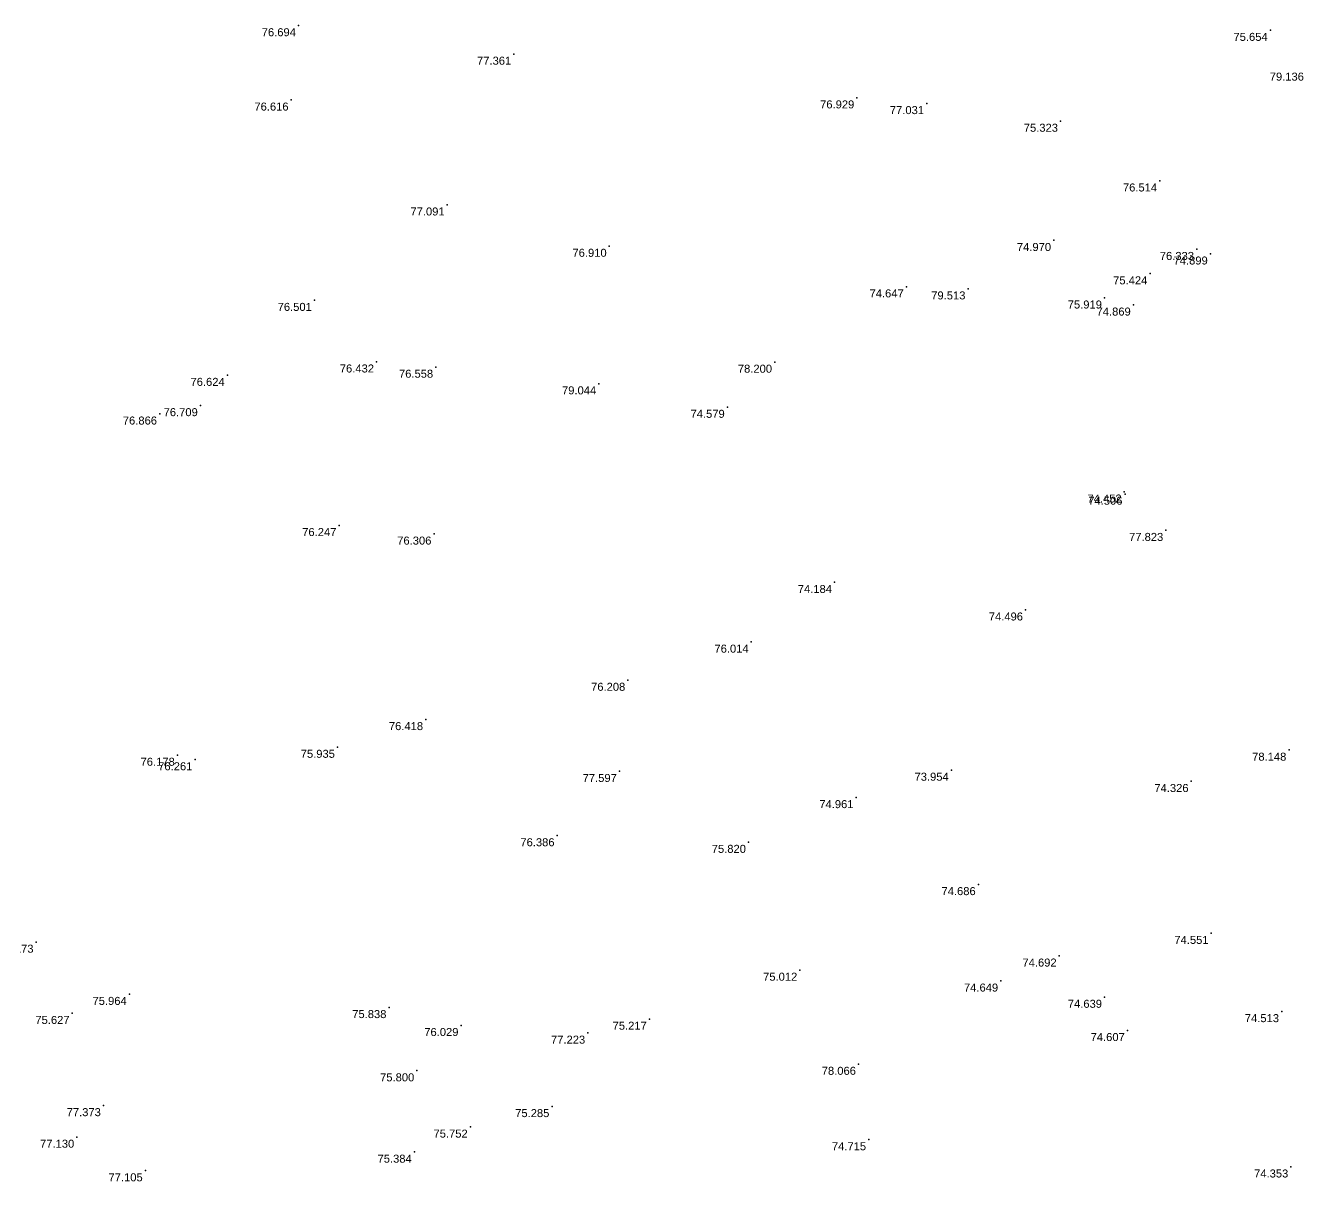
# Model space of a CAD drawing. Header units: millimetres. Extents: x 706139 to 707011, y 753722 to 954403.
# Drawn here: x 706322.05 to 706369.96, y 954069.44 to 954112.77 of the extents above; entities that cross this region are included whole.
import ezdxf
from ezdxf.enums import TextEntityAlignment as Align

# ---------------------------------------------------------------- set-up
doc = ezdxf.new("R2010")
doc.units = ezdxf.units.MM
doc.linetypes.add('SOLID_LINE', pattern=[0])
doc.layers.add('Height', color=7, linetype='Continuous')
doc.styles.get("Standard").update_dxf_attribs({"font": 'arial.ttf'})

msp = doc.modelspace()

# ---------------------------------------------------------------- linework, layer by layer
at = {"color": 0, "linetype": 'SOLID_LINE'}
for p in [(706332.2828, 954112.7712, 76.6942), (706332.2828, 954112.7712, 76.6942), (706332.2828, 954112.7712, 76.6942), (706368.7167, 954112.5973, 75.654), (706368.7167, 954112.5973, 75.654), (706368.7167, 954112.5973, 75.654), (706340.3552, 954111.7046, 77.3612), (706340.3552, 954111.7046, 77.3612), (706340.3552, 954111.7046, 77.3612), (706332.0068, 954109.984, 76.6162), (706332.0068, 954109.984, 76.6162), (706332.0068, 954109.984, 76.6162), (706353.2174, 954110.0662, 76.929), (706353.2174, 954110.0662, 76.929), (706353.2174, 954110.0662, 76.929), (706355.8325, 954109.853, 77.0307), (706355.8325, 954109.853, 77.0307), (706355.8325, 954109.853, 77.0307), (706360.8546, 954109.1911, 75.3234), (706360.8546, 954109.1911, 75.3234), (706360.8546, 954109.1911, 75.3234), (706364.5717, 954106.9516, 76.5141), (706364.5717, 954106.9516, 76.5141), (706364.5717, 954106.9516, 76.5141), (706337.8583, 954106.0528, 77.0906), (706337.8583, 954106.0528, 77.0906), (706337.8583, 954106.0528, 77.0906), (706360.5959, 954104.7209, 74.9704), (706360.5959, 954104.7209, 74.9704), (706360.5959, 954104.7209, 74.9704), (706343.9327, 954104.5041, 76.9103), (706343.9327, 954104.5041, 76.9103), (706343.9327, 954104.5041, 76.9103), (706365.955, 954104.386, 76.3326), (706365.955, 954104.386, 76.3326), (706365.955, 954104.386, 76.3326), (706366.4704, 954104.2147, 74.8991), (706366.4704, 954104.2147, 74.8991), (706366.4704, 954104.2147, 74.8991), (706364.2049, 954103.4721, 75.4238), (706364.2049, 954103.4721, 75.4238), (706364.2049, 954103.4721, 75.4238), (706355.072, 954102.9825, 74.6472), (706355.072, 954102.9825, 74.6472), (706355.072, 954102.9825, 74.6472), (706357.3845, 954102.9064, 79.5126), (706357.3845, 954102.9064, 79.5126), (706357.3845, 954102.9064, 79.5126), (706332.8793, 954102.4762, 76.501), (706332.8793, 954102.4762, 76.501), (706332.8793, 954102.4762, 76.501), (706362.5022, 954102.5656, 75.9194), (706362.5022, 954102.5656, 75.9194), (706362.5022, 954102.5656, 75.9194), (706363.5834, 954102.301, 74.8686), (706363.5834, 954102.301, 74.8686), (706363.5834, 954102.301, 74.8686), (706335.2101, 954100.1671, 76.432), (706335.2101, 954100.1671, 76.432), (706335.2101, 954100.1671, 76.432), (706337.4285, 954099.9712, 76.5578), (706337.4285, 954099.9712, 76.5578), (706337.4285, 954099.9712, 76.5578), (706350.1341, 954100.1589, 78.1997), (706350.1341, 954100.1589, 78.1997), (706350.1341, 954100.1589, 78.1997), (706329.6131, 954099.6656, 76.6235), (706329.6131, 954099.6656, 76.6235), (706329.6131, 954099.6656, 76.6235), (706343.5413, 954099.3473, 79.0442), (706343.5413, 954099.3473, 79.0442), (706343.5413, 954099.3473, 79.0442), (706328.6041, 954098.5297, 76.7091), (706328.6041, 954098.5297, 76.7091), (706328.6041, 954098.5297, 76.7091), (706348.36, 954098.4687, 74.579), (706348.36, 954098.4687, 74.579), (706348.36, 954098.4687, 74.579), (706327.075, 954098.2159, 76.8658), (706327.075, 954098.2159, 76.8658), (706327.075, 954098.2159, 76.8658), (706363.2416, 954095.293, 74.452), (706363.2416, 954095.293, 74.452), (706363.2416, 954095.293, 74.452), (706363.2721, 954095.2113, 74.5059), (706363.2721, 954095.2113, 74.5059), (706363.2721, 954095.2113, 74.5059), (706333.8005, 954094.0363, 76.2474), (706333.8005, 954094.0363, 76.2474), (706333.8005, 954094.0363, 76.2474), (706337.3626, 954093.7164, 76.3056), (706337.3626, 954093.7164, 76.3056), (706337.3626, 954093.7164, 76.3056), (706364.8016, 954093.8537, 77.8232), (706364.8016, 954093.8537, 77.8232), (706364.8016, 954093.8537, 77.8232), (706352.3815, 954091.9024, 74.1842), (706352.3815, 954091.9024, 74.1842), (706352.3815, 954091.9024, 74.1842), (706359.543, 954090.8708, 74.4956), (706359.543, 954090.8708, 74.4956), (706359.543, 954090.8708, 74.4956), (706349.2562, 954089.6659, 76.0145), (706349.2562, 954089.6659, 76.0145), (706349.2562, 954089.6659, 76.0145), (706344.6311, 954088.2364, 76.2076), (706344.6311, 954088.2364, 76.2076), (706344.6311, 954088.2364, 76.2076), (706337.0505, 954086.7626, 76.4176), (706337.0505, 954086.7626, 76.4176), (706337.0505, 954086.7626, 76.4176), (706327.7396, 954085.4261, 76.178), (706327.7396, 954085.4261, 76.178), (706327.7396, 954085.4261, 76.178), (706333.7444, 954085.7245, 75.9349), (706333.7444, 954085.7245, 75.9349), (706333.7444, 954085.7245, 75.9349), (706369.4166, 954085.6166, 78.1484), (706369.4166, 954085.6166, 78.1484), (706369.4166, 954085.6166, 78.1484), (706328.4003, 954085.2567, 76.2615), (706328.4003, 954085.2567, 76.2615), (706328.4003, 954085.2567, 76.2615), (706344.3146, 954084.8179, 77.5974), (706344.3146, 954084.8179, 77.5974), (706344.3146, 954084.8179, 77.5974), (706356.7585, 954084.8648, 73.9536), (706356.7585, 954084.8648, 73.9536), (706356.7585, 954084.8648, 73.9536), (706365.7503, 954084.4425, 74.3263), (706365.7503, 954084.4425, 74.3263), (706365.7503, 954084.4425, 74.3263), (706353.1887, 954083.8375, 74.9608), (706353.1887, 954083.8375, 74.9608), (706353.1887, 954083.8375, 74.9608), (706341.9797, 954082.4086, 76.3863), (706341.9797, 954082.4086, 76.3863), (706341.9797, 954082.4086, 76.3863), (706349.1554, 954082.1616, 75.8197), (706349.1554, 954082.1616, 75.8197), (706349.1554, 954082.1616, 75.8197), (706357.7696, 954080.5766, 74.6862), (706357.7696, 954080.5766, 74.6862), (706357.7696, 954080.5766, 74.6862), (706366.5006, 954078.7489, 74.5509), (706366.5006, 954078.7489, 74.5509), (706366.5006, 954078.7489, 74.5509), (706322.4451, 954078.4191, 76.1727), (706322.4451, 954078.4191, 76.1727), (706322.4451, 954078.4191, 76.1727), (706360.8041, 954077.8988, 74.6916), (706360.8041, 954077.8988, 74.6916), (706360.8041, 954077.8988, 74.6916), (706351.0808, 954077.3683, 75.0123), (706351.0808, 954077.3683, 75.0123), (706351.0808, 954077.3683, 75.0123), (706358.6112, 954076.9616, 74.6494), (706358.6112, 954076.9616, 74.6494), (706358.6112, 954076.9616, 74.6494), (706325.9393, 954076.462, 75.9643), (706325.9393, 954076.462, 75.9643), (706325.9393, 954076.462, 75.9643), (706362.5051, 954076.3543, 74.6391), (706362.5051, 954076.3543, 74.6391), (706362.5051, 954076.3543, 74.6391), (706335.6761, 954075.9676, 75.8382), (706335.6761, 954075.9676, 75.8382), (706335.6761, 954075.9676, 75.8382), (706369.1421, 954075.8156, 74.5135), (706369.1421, 954075.8156, 74.5135), (706369.1421, 954075.8156, 74.5135), (706323.7954, 954075.7479, 75.6272), (706323.7954, 954075.7479, 75.6272), (706323.7954, 954075.7479, 75.6272), (706345.4376, 954075.5325, 75.2173), (706345.4376, 954075.5325, 75.2173), (706345.4376, 954075.5325, 75.2173), (706338.3765, 954075.2959, 76.0295), (706338.3765, 954075.2959, 76.0295), (706338.3765, 954075.2959, 76.0295), (706343.1286, 954075.0093, 77.2231), (706343.1286, 954075.0093, 77.2231), (706343.1286, 954075.0093, 77.2231), (706363.36, 954075.107, 74.6068), (706363.36, 954075.107, 74.6068), (706363.36, 954075.107, 74.6068), (706336.7202, 954073.5975, 75.8001), (706336.7202, 954073.5975, 75.8001), (706336.7202, 954073.5975, 75.8001), (706353.2798, 954073.8415, 78.0657), (706353.2798, 954073.8415, 78.0657), (706353.2798, 954073.8415, 78.0657), (706324.9687, 954072.2912, 77.3729), (706324.9687, 954072.2912, 77.3729), (706324.9687, 954072.2912, 77.3729), (706341.7858, 954072.2563, 75.2847), (706341.7858, 954072.2563, 75.2847), (706341.7858, 954072.2563, 75.2847), (706338.7231, 954071.487, 75.7517), (706338.7231, 954071.487, 75.7517), (706338.7231, 954071.487, 75.7517), (706323.9718, 954071.1087, 77.1299), (706323.9718, 954071.1087, 77.1299), (706323.9718, 954071.1087, 77.1299), (706353.6603, 954071.0137, 74.7152), (706353.6603, 954071.0137, 74.7152), (706353.6603, 954071.0137, 74.7152), (706336.6251, 954070.5485, 75.3838), (706336.6251, 954070.5485, 75.3838), (706336.6251, 954070.5485, 75.3838), (706326.5381, 954069.849, 77.1047), (706326.5381, 954069.849, 77.1047), (706326.5381, 954069.849, 77.1047), (706369.4893, 954069.9923, 74.3527), (706369.4893, 954069.9923, 74.3527), (706369.4893, 954069.9923, 74.3527)]:
    msp.add_point(p, dxfattribs=at)

# ---------------------------------------------------------------- texts
at = {"layer": 'Height', "color": 4, "linetype": 'SOLID_LINE'}
for s, p in [('76.694', (706332.1828, 954112.6712, 76.6942)), ('76.694', (706332.1828, 954112.6712, 76.6942)), ('76.694', (706332.1828, 954112.6712, 76.6942)), ('75.654', (706368.6167, 954112.4973, 75.654)), ('75.654', (706368.6167, 954112.4973, 75.654)), ('75.654', (706368.6167, 954112.4973, 75.654)), ('77.361', (706340.2552, 954111.6046, 77.3612)), ('77.361', (706340.2552, 954111.6046, 77.3612)), ('77.361', (706340.2552, 954111.6046, 77.3612)), ('79.136', (706369.9763, 954111.0073, 79.1359)), ('79.136', (706369.9763, 954111.0073, 79.1359)), ('79.136', (706369.9763, 954111.0073, 79.1359)), ('76.616', (706331.9068, 954109.884, 76.6162)), ('76.616', (706331.9068, 954109.884, 76.6162)), ('76.616', (706331.9068, 954109.884, 76.6162)), ('76.929', (706353.1174, 954109.9662, 76.929)), ('76.929', (706353.1174, 954109.9662, 76.929)), ('76.929', (706353.1174, 954109.9662, 76.929)), ('77.031', (706355.7325, 954109.753, 77.0307)), ('77.031', (706355.7325, 954109.753, 77.0307)), ('77.031', (706355.7325, 954109.753, 77.0307)), ('75.323', (706360.7546, 954109.0911, 75.3234)), ('75.323', (706360.7546, 954109.0911, 75.3234)), ('75.323', (706360.7546, 954109.0911, 75.3234)), ('76.514', (706364.4717, 954106.8516, 76.5141)), ('76.514', (706364.4717, 954106.8516, 76.5141)), ('76.514', (706364.4717, 954106.8516, 76.5141)), ('77.091', (706337.7583, 954105.9528, 77.0906)), ('77.091', (706337.7583, 954105.9528, 77.0906)), ('77.091', (706337.7583, 954105.9528, 77.0906)), ('74.970', (706360.4959, 954104.6209, 74.9704)), ('74.970', (706360.4959, 954104.6209, 74.9704)), ('74.970', (706360.4959, 954104.6209, 74.9704)), ('76.910', (706343.8327, 954104.4041, 76.9103)), ('76.910', (706343.8327, 954104.4041, 76.9103)), ('76.910', (706343.8327, 954104.4041, 76.9103)), ('76.333', (706365.855, 954104.286, 76.3326)), ('76.333', (706365.855, 954104.286, 76.3326)), ('76.333', (706365.855, 954104.286, 76.3326)), ('74.899', (706366.3704, 954104.1147, 74.8991)), ('74.899', (706366.3704, 954104.1147, 74.8991)), ('74.899', (706366.3704, 954104.1147, 74.8991)), ('75.424', (706364.1049, 954103.3721, 75.4238)), ('75.424', (706364.1049, 954103.3721, 75.4238)), ('75.424', (706364.1049, 954103.3721, 75.4238)), ('74.647', (706354.972, 954102.8825, 74.6472)), ('74.647', (706354.972, 954102.8825, 74.6472)), ('74.647', (706354.972, 954102.8825, 74.6472)), ('79.513', (706357.2845, 954102.8064, 79.5126)), ('79.513', (706357.2845, 954102.8064, 79.5126)), ('79.513', (706357.2845, 954102.8064, 79.5126)), ('76.501', (706332.7793, 954102.3762, 76.501)), ('76.501', (706332.7793, 954102.3762, 76.501)), ('76.501', (706332.7793, 954102.3762, 76.501)), ('75.919', (706362.4022, 954102.4656, 75.9194)), ('75.919', (706362.4022, 954102.4656, 75.9194)), ('75.919', (706362.4022, 954102.4656, 75.9194)), ('74.869', (706363.4834, 954102.201, 74.8686)), ('74.869', (706363.4834, 954102.201, 74.8686)), ('74.869', (706363.4834, 954102.201, 74.8686)), ('76.432', (706335.1101, 954100.0671, 76.432)), ('76.432', (706335.1101, 954100.0671, 76.432)), ('76.432', (706335.1101, 954100.0671, 76.432)), ('76.558', (706337.3285, 954099.8712, 76.5578)), ('76.558', (706337.3285, 954099.8712, 76.5578)), ('76.558', (706337.3285, 954099.8712, 76.5578)), ('78.200', (706350.0341, 954100.0589, 78.1997)), ('78.200', (706350.0341, 954100.0589, 78.1997)), ('78.200', (706350.0341, 954100.0589, 78.1997)), ('76.624', (706329.5131, 954099.5656, 76.6235)), ('76.624', (706329.5131, 954099.5656, 76.6235)), ('76.624', (706329.5131, 954099.5656, 76.6235)), ('79.044', (706343.4413, 954099.2473, 79.0442)), ('79.044', (706343.4413, 954099.2473, 79.0442)), ('79.044', (706343.4413, 954099.2473, 79.0442)), ('76.709', (706328.5041, 954098.4297, 76.7091)), ('76.709', (706328.5041, 954098.4297, 76.7091)), ('76.709', (706328.5041, 954098.4297, 76.7091)), ('74.579', (706348.26, 954098.3687, 74.579)), ('74.579', (706348.26, 954098.3687, 74.579)), ('74.579', (706348.26, 954098.3687, 74.579)), ('76.866', (706326.975, 954098.1159, 76.8658)), ('76.866', (706326.975, 954098.1159, 76.8658)), ('76.866', (706326.975, 954098.1159, 76.8658)), ('74.452', (706363.1416, 954095.193, 74.452)), ('74.452', (706363.1416, 954095.193, 74.452)), ('74.452', (706363.1416, 954095.193, 74.452)), ('74.506', (706363.1721, 954095.1113, 74.5059)), ('74.506', (706363.1721, 954095.1113, 74.5059)), ('74.506', (706363.1721, 954095.1113, 74.5059)), ('76.247', (706333.7005, 954093.9363, 76.2474)), ('76.247', (706333.7005, 954093.9363, 76.2474)), ('76.247', (706333.7005, 954093.9363, 76.2474)), ('76.306', (706337.2626, 954093.6164, 76.3056)), ('76.306', (706337.2626, 954093.6164, 76.3056)), ('76.306', (706337.2626, 954093.6164, 76.3056)), ('77.823', (706364.7016, 954093.7537, 77.8232)), ('77.823', (706364.7016, 954093.7537, 77.8232)), ('77.823', (706364.7016, 954093.7537, 77.8232)), ('74.184', (706352.2815, 954091.8024, 74.1842)), ('74.184', (706352.2815, 954091.8024, 74.1842)), ('74.184', (706352.2815, 954091.8024, 74.1842)), ('74.496', (706359.443, 954090.7708, 74.4956)), ('74.496', (706359.443, 954090.7708, 74.4956)), ('74.496', (706359.443, 954090.7708, 74.4956)), ('76.014', (706349.1562, 954089.5659, 76.0145)), ('76.014', (706349.1562, 954089.5659, 76.0145)), ('76.014', (706349.1562, 954089.5659, 76.0145)), ('76.208', (706344.5311, 954088.1364, 76.2076)), ('76.208', (706344.5311, 954088.1364, 76.2076)), ('76.208', (706344.5311, 954088.1364, 76.2076)), ('76.418', (706336.9505, 954086.6626, 76.4176)), ('76.418', (706336.9505, 954086.6626, 76.4176)), ('76.418', (706336.9505, 954086.6626, 76.4176)), ('75.935', (706333.6444, 954085.6245, 75.9349)), ('75.935', (706333.6444, 954085.6245, 75.9349)), ('75.935', (706333.6444, 954085.6245, 75.9349)), ('78.148', (706369.3166, 954085.5166, 78.1484)), ('78.148', (706369.3166, 954085.5166, 78.1484)), ('78.148', (706369.3166, 954085.5166, 78.1484)), ('76.178', (706327.6396, 954085.3261, 76.178)), ('76.178', (706327.6396, 954085.3261, 76.178)), ('76.178', (706327.6396, 954085.3261, 76.178)), ('76.261', (706328.3003, 954085.1567, 76.2615)), ('76.261', (706328.3003, 954085.1567, 76.2615)), ('76.261', (706328.3003, 954085.1567, 76.2615)), ('77.597', (706344.2146, 954084.7179, 77.5974)), ('77.597', (706344.2146, 954084.7179, 77.5974)), ('77.597', (706344.2146, 954084.7179, 77.5974)), ('73.954', (706356.6585, 954084.7648, 73.9536)), ('73.954', (706356.6585, 954084.7648, 73.9536)), ('73.954', (706356.6585, 954084.7648, 73.9536)), ('74.326', (706365.6503, 954084.3425, 74.3263)), ('74.326', (706365.6503, 954084.3425, 74.3263)), ('74.326', (706365.6503, 954084.3425, 74.3263)), ('74.961', (706353.0887, 954083.7375, 74.9608)), ('74.961', (706353.0887, 954083.7375, 74.9608)), ('74.961', (706353.0887, 954083.7375, 74.9608)), ('76.386', (706341.8797, 954082.3086, 76.3863)), ('76.386', (706341.8797, 954082.3086, 76.3863)), ('76.386', (706341.8797, 954082.3086, 76.3863)), ('75.820', (706349.0554, 954082.0616, 75.8197)), ('75.820', (706349.0554, 954082.0616, 75.8197)), ('75.820', (706349.0554, 954082.0616, 75.8197)), ('74.686', (706357.6696, 954080.4766, 74.6862)), ('74.686', (706357.6696, 954080.4766, 74.6862)), ('74.686', (706357.6696, 954080.4766, 74.6862)), ('76.173', (706322.3451, 954078.3191, 76.1727)), ('76.173', (706322.3451, 954078.3191, 76.1727)), ('76.173', (706322.3451, 954078.3191, 76.1727)), ('74.551', (706366.4006, 954078.6489, 74.5509)), ('74.551', (706366.4006, 954078.6489, 74.5509)), ('74.551', (706366.4006, 954078.6489, 74.5509)), ('74.692', (706360.7041, 954077.7988, 74.6916)), ('74.692', (706360.7041, 954077.7988, 74.6916)), ('74.692', (706360.7041, 954077.7988, 74.6916)), ('75.012', (706350.9808, 954077.2683, 75.0123)), ('75.012', (706350.9808, 954077.2683, 75.0123)), ('75.012', (706350.9808, 954077.2683, 75.0123)), ('74.649', (706358.5112, 954076.8616, 74.6494)), ('74.649', (706358.5112, 954076.8616, 74.6494)), ('74.649', (706358.5112, 954076.8616, 74.6494)), ('75.964', (706325.8393, 954076.362, 75.9643)), ('75.964', (706325.8393, 954076.362, 75.9643)), ('75.964', (706325.8393, 954076.362, 75.9643)), ('74.639', (706362.4051, 954076.2543, 74.6391)), ('74.639', (706362.4051, 954076.2543, 74.6391)), ('74.639', (706362.4051, 954076.2543, 74.6391)), ('75.838', (706335.5761, 954075.8676, 75.8382)), ('75.838', (706335.5761, 954075.8676, 75.8382)), ('75.838', (706335.5761, 954075.8676, 75.8382)), ('75.627', (706323.6954, 954075.6479, 75.6272)), ('75.627', (706323.6954, 954075.6479, 75.6272)), ('75.627', (706323.6954, 954075.6479, 75.6272)), ('75.217', (706345.3376, 954075.4325, 75.2173)), ('75.217', (706345.3376, 954075.4325, 75.2173)), ('75.217', (706345.3376, 954075.4325, 75.2173)), ('74.513', (706369.0421, 954075.7156, 74.5135)), ('74.513', (706369.0421, 954075.7156, 74.5135)), ('74.513', (706369.0421, 954075.7156, 74.5135)), ('76.029', (706338.2765, 954075.1959, 76.0295)), ('76.029', (706338.2765, 954075.1959, 76.0295)), ('76.029', (706338.2765, 954075.1959, 76.0295)), ('77.223', (706343.0286, 954074.9093, 77.2231)), ('77.223', (706343.0286, 954074.9093, 77.2231)), ('77.223', (706343.0286, 954074.9093, 77.2231)), ('74.607', (706363.26, 954075.007, 74.6068)), ('74.607', (706363.26, 954075.007, 74.6068)), ('74.607', (706363.26, 954075.007, 74.6068)), ('75.800', (706336.6202, 954073.4975, 75.8001)), ('75.800', (706336.6202, 954073.4975, 75.8001)), ('75.800', (706336.6202, 954073.4975, 75.8001)), ('78.066', (706353.1798, 954073.7415, 78.0657)), ('78.066', (706353.1798, 954073.7415, 78.0657)), ('78.066', (706353.1798, 954073.7415, 78.0657)), ('77.373', (706324.8687, 954072.1912, 77.3729)), ('77.373', (706324.8687, 954072.1912, 77.3729)), ('77.373', (706324.8687, 954072.1912, 77.3729)), ('75.285', (706341.6858, 954072.1563, 75.2847)), ('75.285', (706341.6858, 954072.1563, 75.2847)), ('75.285', (706341.6858, 954072.1563, 75.2847)), ('77.130', (706323.8718, 954071.0087, 77.1299)), ('77.130', (706323.8718, 954071.0087, 77.1299)), ('77.130', (706323.8718, 954071.0087, 77.1299)), ('75.752', (706338.6231, 954071.387, 75.7517)), ('75.752', (706338.6231, 954071.387, 75.7517)), ('75.752', (706338.6231, 954071.387, 75.7517)), ('74.715', (706353.5603, 954070.9137, 74.7152)), ('74.715', (706353.5603, 954070.9137, 74.7152)), ('74.715', (706353.5603, 954070.9137, 74.7152)), ('75.384', (706336.5251, 954070.4485, 75.3838)), ('75.384', (706336.5251, 954070.4485, 75.3838)), ('75.384', (706336.5251, 954070.4485, 75.3838)), ('77.105', (706326.4381, 954069.749, 77.1047)), ('77.105', (706326.4381, 954069.749, 77.1047)), ('77.105', (706326.4381, 954069.749, 77.1047)), ('74.353', (706369.3893, 954069.8923, 74.3527)), ('74.353', (706369.3893, 954069.8923, 74.3527)), ('74.353', (706369.3893, 954069.8923, 74.3527))]:
    msp.add_text(s, height=0.3, dxfattribs=at).set_placement(p, align=Align.TOP_RIGHT)

doc.saveas('drawing.dxf')
